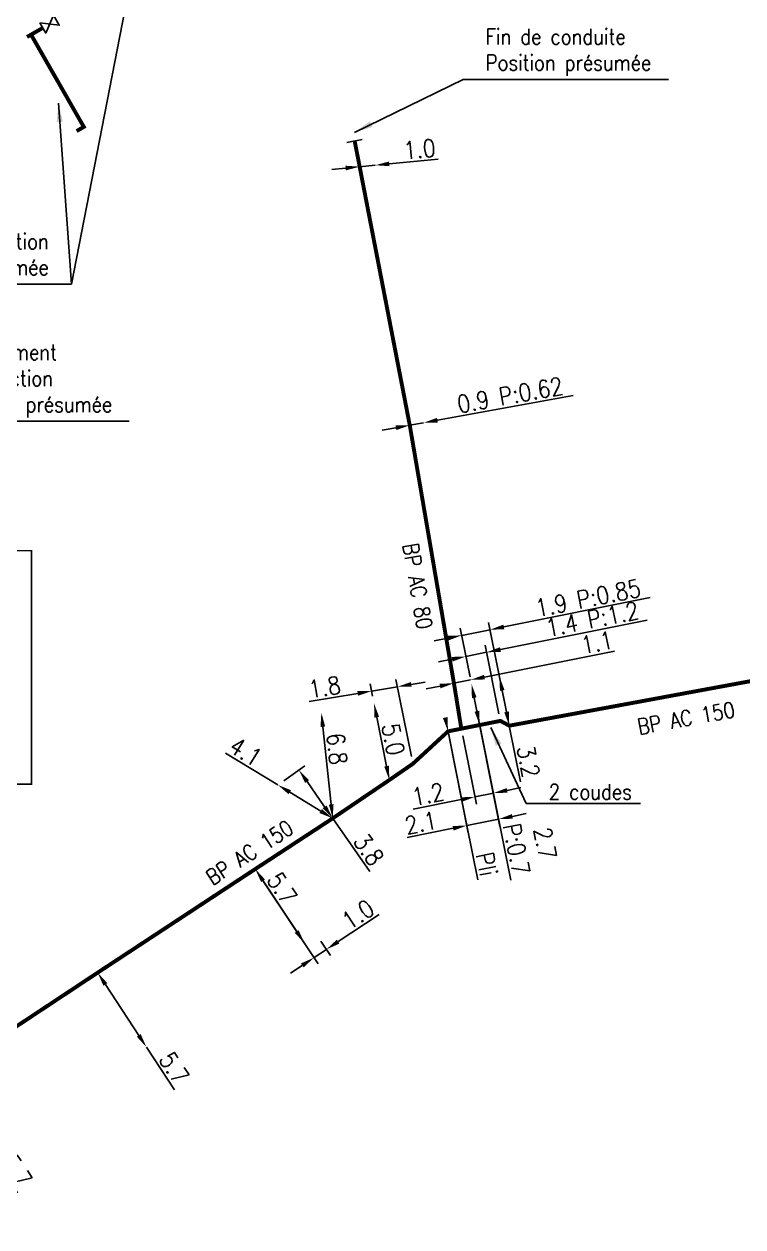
# Model space of a CAD drawing. Header units: millimetres. Extents: x 185000 to 186000, y 127990 to 129010.
# Drawn here: x 185360.6 to 185406.6, y 128154.1 to 128231.1 of the extents above; entities that cross this region are included whole.
import ezdxf
from ezdxf.enums import TextEntityAlignment as Align

# ---------------------------------------------------------------- set-up
doc = ezdxf.new("R2010")
doc.units = ezdxf.units.MM
doc.header["$PDMODE"] = 34
doc.linetypes.add('L_25_AP', pattern=[2000, 1000, 1000])
doc.linetypes.add('L_RAC_AP', pattern=[3.5, 2, -1.5])
doc.layers.get('0').update_dxf_attribs({"linetype": 'CONTINUOUS'})
doc.layers.get('DEFPOINTS').update_dxf_attribs({"linetype": 'CONTINUOUS'})
for name, color, linetype in [('L_150', 1, 'CONTINUOUS'), ('L_170', 7, 'CONTINUOUS'), ('L_300', 7, 'CONTINUOUS'), ('L_340', 7, 'CONTINUOUS'), ('L_900', 7, 'CONTINUOUS')]:
    doc.layers.add(name, color=color, linetype=linetype)
doc.styles.get("Standard").update_dxf_attribs({"font": 'romans.shx', "width": 0.85})
doc.dimstyles.get("Standard").update_dxf_attribs({"dimtxt": 1.5, "dimasz": 1.2, "dimexe": 0.625, "dimexo": 0.625, "dimgap": 0.25, "dimtad": 1, "dimdec": 1, "dimzin": 0, "dimdsep": 46, "dimtxsty": 'Standard', "dimcen": -0.5, "dimadec": 0, "dimazin": 0, "dimtfac": 1, "dimtdec": 1, "dimtmove": 0, "dimatfit": 3, "dimfxl": 0, "dimtolj": 1, "dimtzin": 0, "dimarcsym": 0})

# ---------------------------------------------------------------- blocks, each defined once
blk = doc.blocks.new('*D2316')
at = {"layer": 'DEFPOINTS', "color": 0, "linetype": 'Continuous', "transparency": 16777216}
for p in [(185375.355, 128176.975), (185379.297, 128172.75), (185379.909, 128171.829)]:
    blk.add_point(p, dxfattribs=at)
at = {"layer": 'L_150', "color": 0, "linetype": 'Continuous', "lineweight": -2, "transparency": 16777216}
for p, q in [((185375.614, 128176.585), (185379.376, 128170.913)), ((185380.659, 128172.326), (185383.277, 128174.063)), ((185379.117, 128171.304), (185379.909, 128171.829)), ((185379.556, 128172.36), (185380.168, 128171.438)), ((185378.367, 128170.806), (185377.617, 128170.309))]:
    blk.add_line(p, q, dxfattribs=at)
at = {"layer": 'L_150', "color": 0, "linetype": 'Continuous', "transparency": 16777216}
for points in [[(185380.576, 128172.451), (185380.741, 128172.201), (185379.909, 128171.829)], [(185378.284, 128170.931), (185378.45, 128170.681), (185379.117, 128171.304)]]:
    blk.add_solid(points, dxfattribs=at)
at = {"layer": 'L_150', "color": 0, "linetype": 'Continuous', "transparency": 16777216, "insert": (185381.928, 128174.069), "char_height": 1.125, "attachment_point": 5, "rotation": 33.55681}
blk.add_mtext('\\A1;1.0', dxfattribs=at)
blk = doc.blocks.new('*D2317')
at = {"layer": 'DEFPOINTS', "color": 0, "linetype": 'Continuous', "transparency": 16777216}
for p in [(185375.355, 128176.975), (185378.506, 128172.225), (185378.506, 128172.225)]:
    blk.add_point(p, dxfattribs=at)
at = {"layer": 'L_150', "color": 0, "linetype": 'Continuous', "lineweight": -2, "transparency": 16777216}
blk.add_line((185375.852, 128176.225), (185378.008, 128172.975), dxfattribs=at)
at = {"layer": 'L_150', "color": 0, "linetype": 'Continuous', "transparency": 16777216}
for points in [[(185375.977, 128176.308), (185375.727, 128176.142), (185375.355, 128176.975)], [(185378.133, 128173.058), (185377.883, 128172.892), (185378.506, 128172.225)]]:
    blk.add_solid(points, dxfattribs=at)
at = {"layer": 'L_150', "color": 0, "linetype": 'Continuous', "transparency": 16777216, "insert": (185377.077, 128175.736), "char_height": 1.125, "attachment_point": 5, "rotation": 303.55681}
blk.add_mtext('\\A1;5.7', dxfattribs=at)
blk = doc.blocks.new('*D2318')
at = {"layer": 'DEFPOINTS', "color": 0, "linetype": 'Continuous', "transparency": 16777216}
for p in [(185365.263, 128170.341), (185368.388, 128165.574), (185368.388, 128165.574)]:
    blk.add_point(p, dxfattribs=at)
at = {"layer": 'L_150', "color": 0, "linetype": 'Continuous', "lineweight": -2, "transparency": 16777216}
for p, q in [((185365.756, 128169.588), (185367.895, 128166.327)), ((185368.388, 128165.574), (185370.186, 128162.832))]:
    blk.add_line(p, q, dxfattribs=at)
at = {"layer": 'L_150', "color": 0, "linetype": 'Continuous', "transparency": 16777216}
for points in [[(185365.882, 128169.671), (185365.631, 128169.506), (185365.263, 128170.341)], [(185368.02, 128166.409), (185367.769, 128166.245), (185368.388, 128165.574)]]:
    blk.add_solid(points, dxfattribs=at)
at = {"layer": 'L_150', "color": 0, "linetype": 'Continuous', "transparency": 16777216, "insert": (185370.161, 128164.238), "char_height": 1.125, "attachment_point": 5, "rotation": 303.24867}
blk.add_mtext('\\A1;5.7', dxfattribs=at)
blk = doc.blocks.new('*D2319')
at = {"layer": 'DEFPOINTS', "color": 0, "linetype": 'Continuous', "transparency": 16777216}
for p in [(185355.242, 128163.711), (185358.339, 128158.986), (185358.339, 128158.986)]:
    blk.add_point(p, dxfattribs=at)
at = {"layer": 'L_150', "color": 0, "linetype": 'Continuous', "lineweight": -2, "transparency": 16777216}
for p, q in [((185355.735, 128162.959), (185357.846, 128159.739)), ((185358.339, 128158.986), (185360.137, 128156.245))]:
    blk.add_line(p, q, dxfattribs=at)
at = {"layer": 'L_150', "color": 0, "linetype": 'Continuous', "transparency": 16777216}
for points in [[(185355.861, 128163.041), (185355.61, 128162.877), (185355.242, 128163.711)], [(185357.971, 128159.821), (185357.72, 128159.657), (185358.339, 128158.986)]]:
    blk.add_solid(points, dxfattribs=at)
at = {"layer": 'L_150', "color": 0, "linetype": 'Continuous', "transparency": 16777216, "insert": (185360.112, 128157.65), "char_height": 1.125, "attachment_point": 5, "rotation": 303.24867}
blk.add_mtext('\\A1;5.7', dxfattribs=at)
blk = doc.blocks.new('*D2331')
at = {"layer": 'DEFPOINTS', "color": 0, "linetype": 'Continuous', "transparency": 16777216}
for p in [(185376.794, 128182.363), (185376.794, 128182.363), (185380.312, 128180.22)]:
    blk.add_point(p, dxfattribs=at)
at = {"layer": 'L_150', "color": 0, "linetype": 'Continuous', "lineweight": -2, "transparency": 16777216}
for p, q in [((185376.794, 128182.363), (185373.459, 128184.395)), ((185379.544, 128180.688), (185377.562, 128181.895))]:
    blk.add_line(p, q, dxfattribs=at)
at = {"layer": 'L_150', "color": 0, "linetype": 'Continuous', "transparency": 16777216}
for points in [[(185377.641, 128182.023), (185377.484, 128181.767), (185376.794, 128182.363)], [(185379.622, 128180.816), (185379.466, 128180.56), (185380.312, 128180.22)]]:
    blk.add_solid(points, dxfattribs=at)
at = {"layer": 'L_150', "color": 0, "linetype": 'Continuous', "transparency": 16777216, "insert": (185374.748, 128184.488), "char_height": 1.125, "attachment_point": 5, "rotation": 328.65287}
blk.add_mtext('\\A1;4.1', dxfattribs=at)
blk = doc.blocks.new('*D2332')
at = {"layer": 'DEFPOINTS', "color": 0, "linetype": 'Continuous', "transparency": 16777216}
for p in [(185379.586, 128186.981), (185379.586, 128186.981), (185380.312, 128180.22)]:
    blk.add_point(p, dxfattribs=at)
at = {"layer": 'L_150', "color": 0, "linetype": 'Continuous', "lineweight": -2, "transparency": 16777216}
blk.add_line((185380.216, 128181.115), (185379.682, 128186.086), dxfattribs=at)
at = {"layer": 'L_150', "color": 0, "linetype": 'Continuous', "transparency": 16777216}
for points in [[(185379.831, 128186.102), (185379.533, 128186.07), (185379.586, 128186.981)], [(185380.365, 128181.131), (185380.067, 128181.098), (185380.312, 128180.22)]]:
    blk.add_solid(points, dxfattribs=at)
at = {"layer": 'L_150', "color": 0, "linetype": 'Continuous', "transparency": 16777216, "insert": (185380.588, 128184.673), "char_height": 1.125, "attachment_point": 5, "rotation": 276.13534}
blk.add_mtext('\\A1;6.8', dxfattribs=at)
blk = doc.blocks.new('*D2333')
at = {"layer": 'DEFPOINTS', "color": 0, "linetype": 'Continuous', "transparency": 16777216}
for p in [(185378.152, 128183.312), (185376.794, 128182.363), (185380.312, 128180.22)]:
    blk.add_point(p, dxfattribs=at)
at = {"layer": 'L_150', "color": 0, "linetype": 'Continuous', "lineweight": -2, "transparency": 16777216}
for p, q in [((185377.178, 128182.631), (185378.537, 128183.58)), ((185378.668, 128182.574), (185379.797, 128180.957)), ((185380.312, 128180.22), (185382.689, 128176.818))]:
    blk.add_line(p, q, dxfattribs=at)
at = {"layer": 'L_150', "color": 0, "linetype": 'Continuous', "transparency": 16777216}
for points in [[(185378.791, 128182.66), (185378.545, 128182.488), (185378.152, 128183.312)], [(185379.92, 128181.043), (185379.674, 128180.872), (185380.312, 128180.22)]]:
    blk.add_solid(points, dxfattribs=at)
at = {"layer": 'L_150', "color": 0, "linetype": 'Continuous', "transparency": 16777216, "insert": (185382.622, 128178.223), "char_height": 1.125, "attachment_point": 5, "rotation": 304.93662}
blk.add_mtext('\\A1;3.8', dxfattribs=at)
blk = doc.blocks.new('*D2334')
at = {"layer": 'DEFPOINTS', "color": 0, "linetype": 'Continuous', "transparency": 16777216}
for p in [(185389.144, 128189.083), (185389.196, 128188.822), (185388.118, 128188.605)]:
    blk.add_point(p, dxfattribs=at)
at = {"layer": 'L_150', "color": 0, "linetype": 'Continuous', "lineweight": -2, "transparency": 16777216}
for p, q in [((185390.026, 128189.26), (185398.345, 128190.928)), ((185389.104, 128189.281), (185389.052, 128189.543)), ((185387.183, 128188.69), (185386.301, 128188.514)), ((185388.026, 128189.065), (185387.973, 128189.327)), ((185388.065, 128188.867), (185389.144, 128189.083))]:
    blk.add_line(p, q, dxfattribs=at)
at = {"layer": 'L_150', "color": 0, "linetype": 'Continuous', "transparency": 16777216}
for points in [[(185387.154, 128188.837), (185387.212, 128188.543), (185388.065, 128188.867)], [(185389.997, 128189.407), (185390.056, 128189.113), (185389.144, 128189.083)]]:
    blk.add_solid(points, dxfattribs=at)
at = {"layer": 'L_150', "color": 0, "linetype": 'Continuous', "transparency": 16777216, "insert": (185397.233, 128191.47), "char_height": 1.125, "attachment_point": 5, "rotation": 11.33339}
blk.add_mtext('\\A1;1.1', dxfattribs=at)
blk = doc.blocks.new('*D2335')
at = {"layer": 'DEFPOINTS', "color": 0, "linetype": 'Continuous', "transparency": 16777216}
for p in [(185385.246, 128205.384), (185386.131, 128205.545), (185386.131, 128205.545)]:
    blk.add_point(p, dxfattribs=at)
at = {"layer": 'L_150', "color": 0, "linetype": 'Continuous', "lineweight": -2, "transparency": 16777216}
for p, q in [((185387.016, 128205.707), (185395.707, 128207.293)), ((185384.36, 128205.222), (185383.475, 128205.06)), ((185385.246, 128205.384), (185386.131, 128205.545))]:
    blk.add_line(p, q, dxfattribs=at)
at = {"layer": 'L_150', "color": 0, "linetype": 'Continuous', "transparency": 16777216}
for points in [[(185386.989, 128205.854), (185387.043, 128205.559), (185386.131, 128205.545)], [(185384.333, 128205.37), (185384.387, 128205.074), (185385.246, 128205.384)]]:
    blk.add_solid(points, dxfattribs=at)
at = {"layer": 'L_150', "color": 0, "linetype": 'Continuous', "transparency": 16777216, "insert": (185391.67, 128207.318), "char_height": 1.125, "attachment_point": 5, "rotation": 10.34304}
blk.add_mtext('\\A1;0.9 P:0.62', dxfattribs=at)
blk = doc.blocks.new('*D2336')
at = {"layer": 'DEFPOINTS', "color": 0, "linetype": 'Continuous', "transparency": 16777216}
for p in [(185389.196, 128188.822), (185387.694, 128185.787), (185390.931, 128180.166)]:
    blk.add_point(p, dxfattribs=at)
at = {"layer": 'L_150', "color": 0, "linetype": 'Continuous', "lineweight": -2, "transparency": 16777216}
for p, q in [((185389.289, 128188.362), (185391.023, 128179.706)), ((185387.786, 128185.327), (185388.994, 128179.3)), ((185391.814, 128180.343), (185392.696, 128180.52)), ((185388.019, 128179.582), (185385.072, 128178.992)), ((185390.931, 128180.166), (185388.902, 128179.759))]:
    blk.add_line(p, q, dxfattribs=at)
at = {"layer": 'L_150', "color": 0, "linetype": 'Continuous', "transparency": 16777216}
for points in [[(185391.784, 128180.49), (185391.843, 128180.196), (185390.931, 128180.166)], [(185387.99, 128179.729), (185388.049, 128179.435), (185388.902, 128179.759)]]:
    blk.add_solid(points, dxfattribs=at)
at = {"layer": 'L_150', "color": 0, "linetype": 'Continuous', "transparency": 16777216, "insert": (185385.957, 128179.934), "char_height": 1.125, "attachment_point": 5, "rotation": 11.33339}
blk.add_mtext('\\A1;2.1', dxfattribs=at)
blk = doc.blocks.new('*D2337')
at = {"layer": 'DEFPOINTS', "color": 0, "linetype": 'Continuous', "transparency": 16777216}
for p in [(185382.038, 128221.935), (185383.033, 128222.031), (185383.033, 128222.031)]:
    blk.add_point(p, dxfattribs=at)
at = {"layer": 'L_150', "color": 0, "linetype": 'Continuous', "lineweight": -2, "transparency": 16777216}
for p, q in [((185381.142, 128221.849), (185380.246, 128221.763)), ((185382.038, 128221.935), (185383.033, 128222.031)), ((185383.929, 128222.117), (185387.057, 128222.417))]:
    blk.add_line(p, q, dxfattribs=at)
at = {"layer": 'L_150', "color": 0, "linetype": 'Continuous', "transparency": 16777216}
for points in [[(185381.128, 128221.998), (185381.156, 128221.7), (185382.038, 128221.935)], [(185383.915, 128222.266), (185383.943, 128221.967), (185383.033, 128222.031)]]:
    blk.add_solid(points, dxfattribs=at)
at = {"layer": 'L_150', "color": 0, "linetype": 'Continuous', "transparency": 16777216, "insert": (185385.869, 128223.057), "char_height": 1.125, "attachment_point": 5, "rotation": 5.48641}
blk.add_mtext('\\A1;1.0', dxfattribs=at)
blk = doc.blocks.new('*D2338')
at = {"layer": 'DEFPOINTS', "color": 0, "linetype": 'Continuous', "transparency": 16777216}
for p in [(185389.196, 128188.822), (185388.547, 128185.958), (185390.597, 128181.833)]:
    blk.add_point(p, dxfattribs=at)
at = {"layer": 'L_150', "color": 0, "linetype": 'Continuous', "lineweight": -2, "transparency": 16777216}
for p, q in [((185389.289, 128188.362), (185390.689, 128181.374)), ((185388.639, 128185.498), (185389.513, 128181.138)), ((185390.597, 128181.833), (185389.421, 128181.597)), ((185391.48, 128182.01), (185392.362, 128182.187)), ((185388.538, 128181.42), (185385.457, 128180.803))]:
    blk.add_line(p, q, dxfattribs=at)
at = {"layer": 'L_150', "color": 0, "linetype": 'Continuous', "transparency": 16777216}
for points in [[(185391.45, 128182.157), (185391.509, 128181.863), (185390.597, 128181.833)], [(185388.509, 128181.568), (185388.568, 128181.273), (185389.421, 128181.597)]]:
    blk.add_solid(points, dxfattribs=at)
at = {"layer": 'L_150', "color": 0, "linetype": 'Continuous', "transparency": 16777216, "insert": (185386.409, 128181.759), "char_height": 1.125, "attachment_point": 5, "rotation": 11.33339}
blk.add_mtext('\\A1;1.2', dxfattribs=at)
blk = doc.blocks.new('*D2339')
at = {"layer": 'DEFPOINTS', "color": 0, "linetype": 'Continuous', "transparency": 16777216}
for p in [(185388.573, 128191.933), (185389.196, 128188.822), (185391.618, 128186.152)]:
    blk.add_point(p, dxfattribs=at)
at = {"layer": 'L_150', "color": 0, "linetype": 'Continuous', "lineweight": -2, "transparency": 16777216}
for p, q in [((185391.269, 128192.473), (185400.631, 128194.35)), ((185391.526, 128186.612), (185390.295, 128192.756)), ((185387.69, 128191.756), (185386.808, 128191.579)), ((185389.104, 128189.281), (185388.481, 128192.392)), ((185388.573, 128191.933), (185390.387, 128192.296))]:
    blk.add_line(p, q, dxfattribs=at)
at = {"layer": 'L_150', "color": 0, "linetype": 'Continuous', "transparency": 16777216}
for points in [[(185391.24, 128192.62), (185391.299, 128192.326), (185390.387, 128192.296)], [(185387.661, 128191.903), (185387.72, 128191.609), (185388.573, 128191.933)]]:
    blk.add_solid(points, dxfattribs=at)
at = {"layer": 'L_150', "color": 0, "linetype": 'Continuous', "transparency": 16777216, "insert": (185396.661, 128194.319), "char_height": 1.125, "attachment_point": 5, "rotation": 11.33339}
blk.add_mtext('\\A1;1.9 P:0.85', dxfattribs=at)
blk = doc.blocks.new('*D2340')
at = {"layer": 'DEFPOINTS', "color": 0, "linetype": 'Continuous', "transparency": 16777216}
for p in [(185390.989, 128189.29), (185390.989, 128189.29), (185391.618, 128186.152)]:
    blk.add_point(p, dxfattribs=at)
at = {"layer": 'L_150', "color": 0, "linetype": 'Continuous', "lineweight": -2, "transparency": 16777216}
for p, q in [((185391.166, 128188.407), (185391.441, 128187.035)), ((185391.618, 128186.152), (185392.34, 128182.55))]:
    blk.add_line(p, q, dxfattribs=at)
at = {"layer": 'L_150', "color": 0, "linetype": 'Continuous', "transparency": 16777216}
for points in [[(185391.313, 128188.437), (185391.019, 128188.378), (185390.989, 128189.29)], [(185391.589, 128187.064), (185391.294, 128187.005), (185391.618, 128186.152)]]:
    blk.add_solid(points, dxfattribs=at)
at = {"layer": 'L_150', "color": 0, "linetype": 'Continuous', "transparency": 16777216, "insert": (185392.842, 128183.863), "char_height": 1.125, "attachment_point": 5, "rotation": 281.33339}
blk.add_mtext('\\A1;3.2', dxfattribs=at)
blk = doc.blocks.new('*D2341')
at = {"layer": 'DEFPOINTS', "color": 0, "linetype": 'Continuous', "transparency": 16777216}
for p in [(185389.196, 128188.822), (185389.196, 128188.822), (185389.723, 128186.194)]:
    blk.add_point(p, dxfattribs=at)
at = {"layer": 'L_150', "color": 0, "linetype": 'Continuous', "lineweight": -2, "transparency": 16777216}
for p, q in [((185389.373, 128187.939), (185389.546, 128187.076)), ((185389.723, 128186.194), (185391.713, 128176.268))]:
    blk.add_line(p, q, dxfattribs=at)
at = {"layer": 'L_150', "color": 0, "linetype": 'Continuous', "transparency": 16777216}
for points in [[(185389.52, 128187.969), (185389.226, 128187.91), (185389.196, 128188.822)], [(185389.693, 128187.106), (185389.399, 128187.047), (185389.723, 128186.194)]]:
    blk.add_solid(points, dxfattribs=at)
at = {"layer": 'L_150', "color": 0, "linetype": 'Continuous', "transparency": 16777216, "insert": (185392.999, 128178.436), "char_height": 1.125, "attachment_point": 5, "rotation": 281.33339}
blk.add_mtext('\\A1;2.7\\PP:0.7', dxfattribs=at)
blk = doc.blocks.new('*D1581')
at = {"layer": 'DEFPOINTS', "color": 0, "linetype": 'Continuous', "transparency": 16777216}
for p in [(185388.843, 128190.583), (185389.196, 128188.822), (185391.047, 128186.459)]:
    blk.add_point(p, dxfattribs=at)
at = {"layer": 'L_150', "color": 0, "linetype": 'Continuous', "lineweight": -2, "transparency": 16777216}
for p, q in [((185391.05, 128191.025), (185400.455, 128192.911)), ((185389.104, 128189.281), (185388.751, 128191.043)), ((185390.955, 128186.919), (185390.075, 128191.308)), ((185387.961, 128190.406), (185387.078, 128190.23)), ((185388.843, 128190.583), (185390.167, 128190.849))]:
    blk.add_line(p, q, dxfattribs=at)
at = {"layer": 'L_150', "color": 0, "linetype": 'Continuous', "transparency": 16777216}
for points in [[(185391.02, 128191.172), (185391.079, 128190.878), (185390.167, 128190.849)], [(185387.931, 128190.553), (185387.99, 128190.259), (185388.843, 128190.583)]]:
    blk.add_solid(points, dxfattribs=at)
at = {"layer": 'L_150', "color": 0, "linetype": 'Continuous', "transparency": 16777216, "insert": (185396.932, 128192.969), "char_height": 1.125, "attachment_point": 5, "rotation": 11.33339}
blk.add_mtext('\\A1;1.4 P:1.2', dxfattribs=at)
blk = doc.blocks.new('*D1582')
at = {"layer": 'DEFPOINTS', "color": 0, "linetype": 'Continuous', "transparency": 16777216}
for p in [(185382.958, 128187.578), (185382.958, 128187.578), (185383.94, 128182.675)]:
    blk.add_point(p, dxfattribs=at)
at = {"layer": 'L_150', "color": 0, "linetype": 'Continuous', "lineweight": -2, "transparency": 16777216}
blk.add_line((185383.763, 128183.558), (185383.134, 128186.695), dxfattribs=at)
at = {"layer": 'L_150', "color": 0, "linetype": 'Continuous', "transparency": 16777216}
for points in [[(185383.281, 128186.725), (185382.987, 128186.666), (185382.958, 128187.578)], [(185383.91, 128183.587), (185383.616, 128183.528), (185383.94, 128182.675)]]:
    blk.add_solid(points, dxfattribs=at)
at = {"layer": 'L_150', "color": 0, "linetype": 'Continuous', "transparency": 16777216, "insert": (185384.184, 128185.274), "char_height": 1.125, "attachment_point": 5, "rotation": 281.33339}
blk.add_mtext('\\A1;5.0', dxfattribs=at)
blk = doc.blocks.new('*D1583')
at = {"layer": 'DEFPOINTS', "color": 0, "linetype": 'Continuous', "transparency": 16777216}
for p in [(185382.8, 128188.366), (185382.958, 128187.578), (185385.445, 128183.713)]:
    blk.add_point(p, dxfattribs=at)
at = {"layer": 'L_150', "color": 0, "linetype": 'Continuous', "lineweight": -2, "transparency": 16777216}
for p, q in [((185382.865, 128188.037), (185382.707, 128188.826)), ((185385.353, 128184.173), (185384.364, 128189.105)), ((185385.344, 128188.795), (185386.231, 128188.945)), ((185381.912, 128188.216), (185378.814, 128187.693)), ((185384.456, 128188.645), (185382.8, 128188.366))]:
    blk.add_line(p, q, dxfattribs=at)
at = {"layer": 'L_150', "color": 0, "linetype": 'Continuous', "transparency": 16777216}
for points in [[(185385.319, 128188.943), (185385.369, 128188.647), (185384.456, 128188.645)], [(185381.887, 128188.364), (185381.937, 128188.068), (185382.8, 128188.366)]]:
    blk.add_solid(points, dxfattribs=at)
at = {"layer": 'L_150', "color": 0, "linetype": 'Continuous', "transparency": 16777216, "insert": (185379.795, 128188.619), "char_height": 1.125, "attachment_point": 5, "rotation": 9.57691}
blk.add_mtext('\\A1;1.8', dxfattribs=at)
blk = doc.blocks.new('*D1584')
at = {"layer": 'DEFPOINTS', "color": 0, "linetype": 'Continuous', "transparency": 16777216}
for p in [(185387.694, 128185.787), (185387.694, 128185.787), (185388.902, 128179.759)]:
    blk.add_point(p, dxfattribs=at)
at = {"layer": 'L_150', "color": 0, "linetype": 'Continuous', "lineweight": -2, "transparency": 16777216}
for p, q in [((185387.694, 128185.787), (185388.902, 128179.759)), ((185388.902, 128179.759), (185389.598, 128176.287))]:
    blk.add_line(p, q, dxfattribs=at)
at = {"layer": 'L_150', "color": 0, "linetype": 'Continuous', "transparency": 16777216}
blk.add_solid([(185387.664, 128186.699), (185387.37, 128186.64), (185387.694, 128185.787)], dxfattribs=at)
at = {"layer": 'L_150', "color": 0, "linetype": 'Continuous', "transparency": 16777216, "insert": (185390.162, 128177.288), "char_height": 1.125, "attachment_point": 5, "rotation": 281.33339}
blk.add_mtext('\\A1;Pli', dxfattribs=at)
blk = doc.blocks.new('_None')
blk = doc.blocks.new('L_340_07')
at = {"color": 0, "linetype": 'Continuous', "const_width": 0.25, "flags": 128}
blk.add_lwpolyline([(0, 0), (0.35, 0)], dxfattribs=at)
at = {"color": 0, "linetype": 'Continuous', "flags": 128}
blk.add_lwpolyline([(0.35, -0.5), (0.35, 0.5)], dxfattribs=at)
at = {"color": 0, "linetype": 'Continuous', "width": 0.75, "flags": 3}
for tag, p in [('DEF_LEG', (0.723, -3.465)), ('DEF_COUP', (0.723, -5.965)), ('DEF_TYPE', (0.723, -8.465))]:
    blk.add_attdef(tag, text='', height=1.2, dxfattribs=at).set_placement(p, align=Align.MIDDLE)
blk = doc.blocks.new('L_300_09')
at = {"color": 0, "linetype": 'Continuous', "flags": 128}
blk.add_lwpolyline([(0.5, -0.375), (-0.5, 0.375), (-0.5, -0.375), (0.5, 0.375), (0.5, -0.375)], dxfattribs=at)
at = {"color": 0, "linetype": 'Continuous', "width": 0.75}
blk.add_attdef('NUM', text='', height=1, dxfattribs=at).set_placement((0, 1.691), align=Align.MIDDLE_CENTER)
at = {"color": 0, "linetype": 'Continuous', "width": 0.75, "flags": 3}
for tag, p in [('DEF_LEG', (0, -5)), ('DEF_COUP', (0, -7.5)), ('DEF_TYPE', (0, -10))]:
    blk.add_attdef(tag, text='', height=1.2, dxfattribs=at).set_placement(p, align=Align.MIDDLE)

msp = doc.modelspace()

# ---------------------------------------------------------------- linework, layer by layer
at = {"layer": 'L_150', "linetype": 'L_25_AP', "const_width": 0.25, "flags": 128}
msp.add_lwpolyline([(185381.785, 128223.237), (185382.038, 128221.935), (185385.246, 128205.384), (185388.118, 128188.605), (185388.547, 128185.958)], dxfattribs=at)
msp.add_lwpolyline([(185416.602, 128192.986), (185415.329, 128190.635), (185408.98, 128189.357), (185391.618, 128186.152), (185391.047, 128186.459), (185389.723, 128186.194), (185388.547, 128185.958), (185387.694, 128185.787), (185387.694, 128185.787), (185387.694, 128185.787), (185385.445, 128183.713), (185383.94, 128182.675), (185380.312, 128180.22), (185380.312, 128180.22), (185375.355, 128176.975), (185375.355, 128176.975), (185365.263, 128170.341), (185365.263, 128170.341), (185355.242, 128163.711), (185355.242, 128163.711), (185345.121, 128157.172), (185335.122, 128150.357), (185335.122, 128150.357), (185335.122, 128150.357), (185327.729, 128145.568), (185326.359, 128144.681), (185326.54, 128144.358, -0.280257), (185326.493, 128143.908), (185326.266, 128143.781), (185325.742, 128143.489), (185319.643, 128143.567), (185313.599, 128143.831), (185312.93, 128143.86)], format="xyb", dxfattribs=at)
at = {"layer": 'L_170', "linetype": 'L_RAC_AP', "flags": 128}
msp.add_lwpolyline([(185361.751, 128230.818, 0.25, 0.25, 0), (185361.303, 128230.562, 0.25, 0.25, 0), (185361, 128230.388, 0.25, 0.25, 0), (185360.739, 128230.24, 0, 0, 0)], format="xyseb", dxfattribs=at)
at = {"layer": 'L_170', "linetype": 'L_RAC_AP', "const_width": 0.25, "flags": 128}
msp.add_lwpolyline([(185361, 128230.388), (185364.378, 128224.483), (185363.919, 128224.214), (185363.919, 128224.214)], dxfattribs=at)
at = {"layer": 'L_900', "const_width": 0.1}
msp.add_lwpolyline([(185345.983, 128197.356), (185361.026, 128197.356), (185361.026, 128182.412), (185345.983, 128182.412)], close=True, dxfattribs=at)

# ---------------------------------------------------------------- block references
at = {"layer": 'L_300', "rotation": 209.7702535540498}
msp.add_blockref('L_300_09', (185362.185, 128231.066), dxfattribs=at)
at = {"layer": 'L_340', "rotation": 100.9680542286216}
msp.add_blockref('L_340_07', (185381.785, 128223.237), dxfattribs=at)

# ---------------------------------------------------------------- texts
at = {"layer": 'L_150', "linetype": 'Continuous', "width": 0.85}
for s, rotation, p in [('BP AC 80', 279.71472, (185385.749, 128195.091)), ('BP AC 150', 10.45998, (185402.939, 128186.634)), ('BP AC 150', 33.202, (185374.99, 128178.034))]:
    msp.add_text(s, height=1, rotation=rotation, dxfattribs=at).set_placement(p, align=Align.MIDDLE)
at = {"layer": 'L_150', "linetype": 'Continuous', "insert": (185394.145, 128181.918), "char_height": 1, "attachment_point": 4}
msp.add_mtext('2 coudes', dxfattribs=at)
at = {"layer": 'L_170', "linetype": 'Continuous', "insert": (185362.134, 128216.159), "char_height": 1, "attachment_point": 6}
msp.add_mtext('Situation\\Pprésumée', dxfattribs=at)
at = {"layer": 'L_340', "linetype": 'Continuous', "insert": (185390.106, 128229.261), "char_height": 1, "attachment_point": 4}
msp.add_mtext('Fin de conduite\\PPosition présumée', dxfattribs=at)
at = {"layer": 'L_900', "color": 1, "linetype": 'Continuous', "insert": (185355.594, 128208.223), "char_height": 1, "attachment_point": 4}
msp.add_mtext('Changement\\Pde direction\\PPosition présumée', dxfattribs=at)

# ---------------------------------------------------------------- dimensions: what is measured, and where the dimension line sits
at = {"layer": 'L_150', "linetype": 'Continuous'}
for base, p1, p2, angle, override, picture, middle in [((185383.033, 128222.031), (185382.038, 128221.935), (185383.033, 128222.031), 185.48641, {"dimscale": 0.75, "dimatfit": 0}, '*D2337', (185385.941, 128222.31)), ((185389.144, 128189.083), (185388.118, 128188.605), (185389.196, 128188.822), 191.33339, {"dimscale": 0.75}, '*D2334', (185397.38, 128190.734)), ((185382.8, 128188.366), (185385.445, 128183.713), (185382.958, 128187.578), 9.57691, {"dimscale": 0.75, "dimatfit": 0}, '*D1583', (185379.919, 128187.88)), ((185390.931, 128180.166), (185387.694, 128185.787), (185389.196, 128188.822), 191.33339, {"dimscale": 0.75}, '*D2336', (185386.105, 128179.199)), ((185390.597, 128181.833), (185388.547, 128185.958), (185389.196, 128188.822), 191.33339, {"dimscale": 0.75, "dimatfit": 0}, '*D2338', (185386.557, 128181.023)), ((185390.989, 128189.29), (185391.618, 128186.152), (185390.989, 128189.29), 281.33339, {"dimscale": 0.75}, '*D2340', (185392.107, 128183.716)), ((185379.586, 128186.981), (185380.312, 128180.22), (185379.586, 128186.981), 276.13534, {"dimscale": 0.75}, '*D2332', (185379.842, 128184.593)), ((185376.794, 128182.363), (185380.312, 128180.22), (185376.794, 128182.363), 328.65287, {"dimscale": 0.75}, '*D2331', (185374.358, 128183.847)), ((185378.152, 128183.312), (185380.312, 128180.22), (185376.794, 128182.363), 304.93662, {"dimscale": 0.75}, '*D2333', (185382.008, 128177.793)), ((185378.506, 128172.225), (185375.355, 128176.975), (185378.506, 128172.225), 123.55681, {"dimscale": 0.75}, '*D2317', (185376.452, 128175.322)), ((185379.9085, 128171.829), (185375.3549, 128176.9753), (185379.2974, 128172.7504), 213.55681, {"dimscale": 0.75, "dimatfit": 0}, '*D2316', (185382.3427, 128173.4436)), ((185368.388, 128165.574), (185365.263, 128170.341), (185368.388, 128165.574), 123.24867, {"dimscale": 0.75}, '*D2318', (185369.534, 128163.827)), ((185358.3394, 128158.9864), (185355.2416, 128163.7115), (185358.3394, 128158.9864), 123.24867, {"dimscale": 0.75}, '*D2319', (185359.4849, 128157.2391))]:
    dim = msp.add_linear_dim(base=base, p1=p1, p2=p2, angle=angle, dimstyle='Standard', override=override, dxfattribs=at)
    dim.commit()
    dim.dimension.update_dxf_attribs({"geometry": picture, "text_midpoint": middle, "dimtype": 160})
for base, p1, p2, angle, text, override, picture, middle in [((185386.131, 128205.545), (185385.246, 128205.384), (185386.131, 128205.545), 190.34304, '<> P:0.62', {"dimscale": 0.75, "dimlfac": 1, "dimlunit": 2, "dimatfit": 0}, '*D2335', (185391.804, 128206.581)), ((185388.5729, 128191.9327), (185391.6183, 128186.1521), (185389.1965, 128188.8215), 11.33339, '<> P:0.85', {"dimscale": 0.75, "dimatfit": 0}, '*D2339', (185396.8088, 128193.5834)), ((185388.8434, 128190.5833), (185391.0468, 128186.4591), (185389.1965, 128188.8215), 11.33339, '<> P:1.2', {"dimscale": 0.75}, '*D1581', (185397.0793, 128192.2339)), ((185389.196, 128188.822), (185389.723, 128186.194), (185389.196, 128188.822), 281.33339, '<>\\PP:0.7', {"dimscale": 0.75}, '*D2341', (185391.345, 128178.104)), ((185387.694, 128185.787), (185388.902, 128179.759), (185387.694, 128185.787), 281.33339, 'Pli', {"dimscale": 0.75, "dimblk1": 'None', "dimsah": 1, "dimatfit": 0}, '*D1584', (185389.426, 128177.141))]:
    dim = msp.add_linear_dim(base=base, p1=p1, p2=p2, angle=angle, text=text, dimstyle='Standard', override=override, dxfattribs=at)
    dim.commit()
    dim.dimension.update_dxf_attribs({"geometry": picture, "text_midpoint": middle, "dimtype": 160})
dim = msp.add_linear_dim(base=(185382.958, 128187.578), p1=(185383.94, 128182.675), p2=(185382.958, 128187.578), angle=281.33339, dimstyle='Standard', override={"dimscale": 0.75, "dimlfac": 1, "dimlunit": 2, "dimatfit": 0}, dxfattribs=at)
dim.commit()
dim.dimension.update_dxf_attribs({"geometry": '*D1582', "text_midpoint": (185384.184, 128185.274)})

# ---------------------------------------------------------------- leaders
at = {"layer": 'L_150', "linetype": 'Continuous', "annotation_type": 0, "has_hookline": 1, "hookline_direction": 0, "text_width": 5.869}
msp.add_leader([(185390.428, 128186.029), (185392.695, 128181.168), (185393.895, 128181.168)], dimstyle='Standard', dxfattribs=at)
at = {"layer": 'L_170', "linetype": 'Continuous'}
msp.add_leader([(185367.293, 128233.462), (185363.584, 128214.409)], dimstyle='Standard', dxfattribs=at)
at = {"layer": 'L_170', "linetype": 'Continuous', "annotation_type": 0, "has_hookline": 1, "hookline_direction": 1, "text_width": 5.869}
msp.add_leader([(185362.752, 128226.007), (185363.584, 128214.409), (185362.384, 128214.409)], dimstyle='Standard', dxfattribs=at)
at = {"layer": 'L_340', "linetype": 'Continuous', "annotation_type": 0, "has_hookline": 1, "hookline_direction": 0, "text_width": 11.698}
msp.add_leader([(185381.698, 128224.133), (185388.656, 128227.511), (185389.856, 128227.511)], dimstyle='Standard', dxfattribs=at)
at = {"layer": 'L_900', "color": 1, "linetype": 'Continuous', "annotation_type": 0, "has_hookline": 1, "hookline_direction": 0, "text_width": 11.698}
msp.add_leader([(185338.864, 128210.541), (185354.144, 128205.639), (185355.344, 128205.639)], dimstyle='Standard', dxfattribs=at)

doc.saveas('drawing.dxf')
